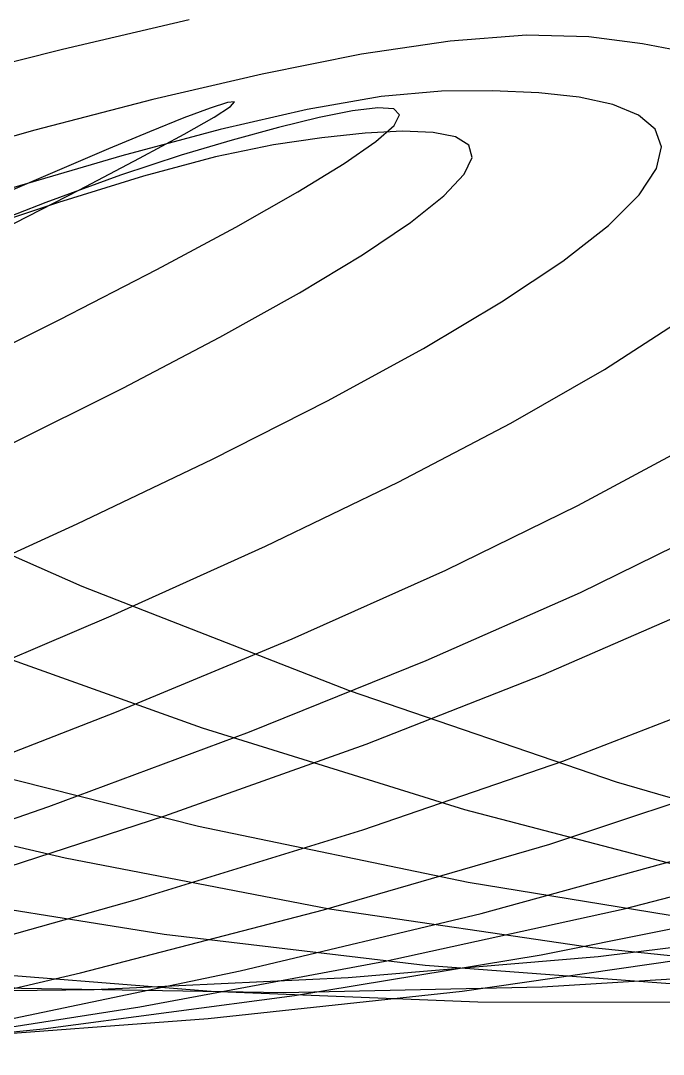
# Model space of a CAD drawing. Extents: x -607 to 1285, y -867 to 355.
# Drawn here: x 963.6 to 1023.7, y -434.8 to -338 of the extents above; entities that cross this region are included whole.
import ezdxf

# ---------------------------------------------------------------- set-up
doc = ezdxf.new("R2010")
doc.units = 0
for name, color, linetype in [('0_10008', 7, 'CONTINUOUS'), ('0_10009', 7, 'CONTINUOUS'), ('0_10010', 7, 'CONTINUOUS'), ('0_10011', 7, 'CONTINUOUS'), ('0_10112', 7, 'CONTINUOUS'), ('0_10113', 7, 'CONTINUOUS'), ('0_10114', 7, 'CONTINUOUS'), ('0_10215', 7, 'CONTINUOUS'), ('0_10216', 7, 'CONTINUOUS'), ('0_10217', 7, 'CONTINUOUS'), ('0_10317', 7, 'CONTINUOUS'), ('0_10318', 7, 'CONTINUOUS'), ('0_10319', 7, 'CONTINUOUS'), ('0_10320', 7, 'CONTINUOUS'), ('0_8161', 7, 'CONTINUOUS'), ('0_8162', 7, 'CONTINUOUS'), ('0_8163', 7, 'CONTINUOUS'), ('0_8164', 7, 'CONTINUOUS'), ('0_8165', 7, 'CONTINUOUS'), ('0_8166', 7, 'CONTINUOUS'), ('0_8167', 7, 'CONTINUOUS'), ('0_8168', 7, 'CONTINUOUS'), ('0_8169', 7, 'CONTINUOUS'), ('0_8170', 7, 'CONTINUOUS'), ('0_8171', 7, 'CONTINUOUS'), ('0_8172', 7, 'CONTINUOUS'), ('0_8173', 7, 'CONTINUOUS'), ('0_8263', 7, 'CONTINUOUS'), ('0_8264', 7, 'CONTINUOUS'), ('0_8265', 7, 'CONTINUOUS'), ('0_8266', 7, 'CONTINUOUS'), ('0_8267', 7, 'CONTINUOUS'), ('0_8268', 7, 'CONTINUOUS'), ('0_8269', 7, 'CONTINUOUS'), ('0_8270', 7, 'CONTINUOUS'), ('0_8271', 7, 'CONTINUOUS'), ('0_8272', 7, 'CONTINUOUS'), ('0_8273', 7, 'CONTINUOUS'), ('0_8274', 7, 'CONTINUOUS'), ('0_8275', 7, 'CONTINUOUS'), ('0_8276', 7, 'CONTINUOUS'), ('0_8277', 7, 'CONTINUOUS'), ('0_8278', 7, 'CONTINUOUS'), ('0_8279', 7, 'CONTINUOUS'), ('0_8280', 7, 'CONTINUOUS'), ('0_8281', 7, 'CONTINUOUS'), ('0_8366', 7, 'CONTINUOUS'), ('0_8367', 7, 'CONTINUOUS'), ('0_8368', 7, 'CONTINUOUS'), ('0_8369', 7, 'CONTINUOUS'), ('0_8370', 7, 'CONTINUOUS'), ('0_8371', 7, 'CONTINUOUS'), ('0_8372', 7, 'CONTINUOUS'), ('0_8373', 7, 'CONTINUOUS'), ('0_8374', 7, 'CONTINUOUS'), ('0_8375', 7, 'CONTINUOUS'), ('0_8376', 7, 'CONTINUOUS'), ('0_8377', 7, 'CONTINUOUS'), ('0_8378', 7, 'CONTINUOUS'), ('0_8379', 7, 'CONTINUOUS'), ('0_8380', 7, 'CONTINUOUS'), ('0_8381', 7, 'CONTINUOUS'), ('0_8382', 7, 'CONTINUOUS'), ('0_8383', 7, 'CONTINUOUS'), ('0_8384', 7, 'CONTINUOUS'), ('0_8385', 7, 'CONTINUOUS'), ('0_8468', 7, 'CONTINUOUS'), ('0_8469', 7, 'CONTINUOUS'), ('0_8470', 7, 'CONTINUOUS'), ('0_8471', 7, 'CONTINUOUS'), ('0_8472', 7, 'CONTINUOUS'), ('0_8473', 7, 'CONTINUOUS'), ('0_8474', 7, 'CONTINUOUS'), ('0_8475', 7, 'CONTINUOUS'), ('0_8476', 7, 'CONTINUOUS'), ('0_8477', 7, 'CONTINUOUS'), ('0_8478', 7, 'CONTINUOUS'), ('0_8479', 7, 'CONTINUOUS'), ('0_8480', 7, 'CONTINUOUS'), ('0_8481', 7, 'CONTINUOUS'), ('0_8482', 7, 'CONTINUOUS'), ('0_8483', 7, 'CONTINUOUS'), ('0_8484', 7, 'CONTINUOUS'), ('0_8485', 7, 'CONTINUOUS'), ('0_8486', 7, 'CONTINUOUS'), ('0_8487', 7, 'CONTINUOUS'), ('0_8488', 7, 'CONTINUOUS'), ('0_8489', 7, 'CONTINUOUS'), ('0_8490', 7, 'CONTINUOUS'), ('0_8570', 7, 'CONTINUOUS'), ('0_8571', 7, 'CONTINUOUS'), ('0_8572', 7, 'CONTINUOUS'), ('0_8573', 7, 'CONTINUOUS'), ('0_8574', 7, 'CONTINUOUS'), ('0_8575', 7, 'CONTINUOUS'), ('0_8586', 7, 'CONTINUOUS'), ('0_8587', 7, 'CONTINUOUS'), ('0_8588', 7, 'CONTINUOUS'), ('0_8589', 7, 'CONTINUOUS'), ('0_8590', 7, 'CONTINUOUS'), ('0_8591', 7, 'CONTINUOUS'), ('0_8592', 7, 'CONTINUOUS'), ('0_8593', 7, 'CONTINUOUS'), ('0_8594', 7, 'CONTINUOUS'), ('0_8595', 7, 'CONTINUOUS'), ('0_8673', 7, 'CONTINUOUS'), ('0_8674', 7, 'CONTINUOUS'), ('0_8675', 7, 'CONTINUOUS'), ('0_8676', 7, 'CONTINUOUS'), ('0_8677', 7, 'CONTINUOUS'), ('0_8699', 7, 'CONTINUOUS'), ('0_8700', 7, 'CONTINUOUS'), ('0_8776', 7, 'CONTINUOUS'), ('0_8777', 7, 'CONTINUOUS'), ('0_8778', 7, 'CONTINUOUS'), ('0_8779', 7, 'CONTINUOUS'), ('0_8780', 7, 'CONTINUOUS'), ('0_8878', 7, 'CONTINUOUS'), ('0_8879', 7, 'CONTINUOUS'), ('0_8880', 7, 'CONTINUOUS'), ('0_8881', 7, 'CONTINUOUS'), ('0_8980', 7, 'CONTINUOUS'), ('0_8981', 7, 'CONTINUOUS'), ('0_8982', 7, 'CONTINUOUS'), ('0_8983', 7, 'CONTINUOUS'), ('0_8984', 7, 'CONTINUOUS'), ('0_9082', 7, 'CONTINUOUS'), ('0_9083', 7, 'CONTINUOUS'), ('0_9084', 7, 'CONTINUOUS'), ('0_9085', 7, 'CONTINUOUS'), ('0_9086', 7, 'CONTINUOUS'), ('0_9186', 7, 'CONTINUOUS'), ('0_9187', 7, 'CONTINUOUS'), ('0_9188', 7, 'CONTINUOUS'), ('0_9189', 7, 'CONTINUOUS'), ('0_9287', 7, 'CONTINUOUS'), ('0_9288', 7, 'CONTINUOUS'), ('0_9289', 7, 'CONTINUOUS'), ('0_9290', 7, 'CONTINUOUS'), ('0_9291', 7, 'CONTINUOUS'), ('0_9390', 7, 'CONTINUOUS'), ('0_9391', 7, 'CONTINUOUS'), ('0_9392', 7, 'CONTINUOUS'), ('0_9393', 7, 'CONTINUOUS'), ('0_9493', 7, 'CONTINUOUS'), ('0_9494', 7, 'CONTINUOUS'), ('0_9495', 7, 'CONTINUOUS'), ('0_9596', 7, 'CONTINUOUS'), ('0_9597', 7, 'CONTINUOUS'), ('0_9598', 7, 'CONTINUOUS'), ('0_9599', 7, 'CONTINUOUS'), ('0_9698', 7, 'CONTINUOUS'), ('0_9699', 7, 'CONTINUOUS'), ('0_9700', 7, 'CONTINUOUS'), ('0_9701', 7, 'CONTINUOUS'), ('0_9802', 7, 'CONTINUOUS'), ('0_9803', 7, 'CONTINUOUS'), ('0_9804', 7, 'CONTINUOUS'), ('0_9905', 7, 'CONTINUOUS'), ('0_9906', 7, 'CONTINUOUS'), ('0_9907', 7, 'CONTINUOUS')]:
    doc.layers.add(name, color=color, linetype=linetype)

msp = doc.modelspace()

# ---------------------------------------------------------------- linework, layer by layer
at = {"layer": '0_10008'}
msp.add_polyline3d([(942.8724, -410.5557, -2749.5327), (967.7224, -416.3776, -2719.7854)], dxfattribs=at)
at = {"layer": '0_10009'}
msp.add_polyline3d([(967.7224, -416.3776, -2719.7854), (992.4946, -421.1292, -2690.5671)], dxfattribs=at)
at = {"layer": '0_10010'}
msp.add_polyline3d([(992.4946, -421.1292, -2690.5671), (1017.0929, -424.7721, -2661.9993)], dxfattribs=at)
at = {"layer": '0_10011'}
msp.add_polyline3d([(1017.0929, -424.7721, -2661.9993), (1041.4208, -427.2692, -2634.2039)], dxfattribs=at)
at = {"layer": '0_10112'}
msp.add_polyline3d([(954.8726, -407.0231, -2744.4268), (980.2293, -413.4065, -2714.7483)], dxfattribs=at)
at = {"layer": '0_10113'}
msp.add_polyline3d([(980.2293, -413.4065, -2714.7483), (1005.4739, -418.65, -2685.6243)], dxfattribs=at)
at = {"layer": '0_10114'}
msp.add_polyline3d([(1005.4739, -418.65, -2685.6243), (1030.5083, -422.7208, -2657.1729)], dxfattribs=at)
at = {"layer": '0_10215'}
msp.add_polyline3d([(955.9233, -395.3899, -2753.4307), (980.5491, -404.2084, -2724.4907)], dxfattribs=at)
at = {"layer": '0_10216'}
msp.add_polyline3d([(980.5491, -404.2084, -2724.4907), (1005.1339, -411.8372, -2696.0083)], dxfattribs=at)
at = {"layer": '0_10217'}
msp.add_polyline3d([(1005.1339, -411.8372, -2696.0083), (1029.5895, -418.2322, -2668.0918)], dxfattribs=at)
at = {"layer": '0_10317'}
msp.add_polyline3d([(944.3176, -379.9262, -2775.4304), (969.301, -390.9285, -2746.2737)], dxfattribs=at)
at = {"layer": '0_10318'}
msp.add_polyline3d([(969.301, -390.9285, -2746.2737), (994.3335, -400.7191, -2717.4507)], dxfattribs=at)
at = {"layer": '0_10319'}
msp.add_polyline3d([(994.3335, -400.7191, -2717.4507), (1019.323, -409.2472, -2689.0723)], dxfattribs=at)
at = {"layer": '0_10320'}
msp.add_polyline3d([(1019.323, -409.2472, -2689.0723), (1044.1772, -416.4615, -2661.25)], dxfattribs=at)
at = {"layer": '0_8161'}
msp.add_polyline3d([(961.8419, -357.547, -2478.1646), (969.0643, -353.8438, -2468.8762)], dxfattribs=at)
at = {"layer": '0_8162'}
msp.add_polyline3d([(969.0643, -353.8438, -2468.8762), (974.7087, -350.8909, -2461.6995)], dxfattribs=at)
at = {"layer": '0_8163'}
msp.add_polyline3d([(974.7087, -350.8909, -2461.6995), (978.8799, -348.6395, -2456.4924)], dxfattribs=at)
at = {"layer": '0_8164'}
msp.add_polyline3d([(978.8799, -348.6395, -2456.4924), (981.6826, -347.0407, -2453.1138)], dxfattribs=at)
at = {"layer": '0_8165'}
msp.add_polyline3d([(981.6826, -347.0407, -2453.1138), (983.2214, -346.0455, -2451.4224)], dxfattribs=at)
at = {"layer": '0_8166'}
msp.add_polyline3d([(983.2214, -346.0455, -2451.4224), (983.6013, -345.605, -2451.2766)], dxfattribs=at)
at = {"layer": '0_8167'}
msp.add_polyline3d([(983.6013, -345.605, -2451.2766), (982.927, -345.6704, -2452.535)], dxfattribs=at)
at = {"layer": '0_8168'}
msp.add_polyline3d([(982.927, -345.6704, -2452.535), (981.3032, -346.1925, -2455.0562)], dxfattribs=at)
at = {"layer": '0_8169'}
msp.add_polyline3d([(981.3032, -346.1925, -2455.0562), (978.8347, -347.1226, -2458.699)], dxfattribs=at)
at = {"layer": '0_8170'}
msp.add_polyline3d([(978.8347, -347.1226, -2458.699), (975.6263, -348.4116, -2463.3218)], dxfattribs=at)
at = {"layer": '0_8171'}
msp.add_polyline3d([(975.6263, -348.4116, -2463.3218), (971.7827, -350.0107, -2468.783)], dxfattribs=at)
at = {"layer": '0_8172'}
msp.add_polyline3d([(971.7827, -350.0107, -2468.783), (967.4088, -351.871, -2474.9414)], dxfattribs=at)
at = {"layer": '0_8173'}
msp.add_polyline3d([(967.4088, -351.871, -2474.9414), (962.6091, -353.9435, -2481.656)], dxfattribs=at)
at = {"layer": '0_8263'}
msp.add_polyline3d([(956.3777, -371.4117, -2502.256), (967.2413, -365.9777, -2488.5933)], dxfattribs=at)
at = {"layer": '0_8264'}
msp.add_polyline3d([(967.2413, -365.9777, -2488.5933), (976.3197, -361.3, -2477.354)], dxfattribs=at)
at = {"layer": '0_8265'}
msp.add_polyline3d([(976.3197, -361.3, -2477.354), (983.7155, -357.3376, -2468.3955)], dxfattribs=at)
at = {"layer": '0_8266'}
msp.add_polyline3d([(983.7155, -357.3376, -2468.3955), (989.5314, -354.0494, -2461.5752)], dxfattribs=at)
at = {"layer": '0_8267'}
msp.add_polyline3d([(989.5314, -354.0494, -2461.5752), (993.8701, -351.3942, -2456.7512)], dxfattribs=at)
at = {"layer": '0_8268'}
msp.add_polyline3d([(993.8701, -351.3942, -2456.7512), (996.8341, -349.3308, -2453.7805)], dxfattribs=at)
at = {"layer": '0_8269'}
msp.add_polyline3d([(996.8341, -349.3308, -2453.7805), (998.5263, -347.8181, -2452.521)], dxfattribs=at)
at = {"layer": '0_8270'}
msp.add_polyline3d([(998.5263, -347.8181, -2452.521), (999.0492, -346.8153, -2452.83)], dxfattribs=at)
at = {"layer": '0_8271'}
msp.add_polyline3d([(999.0492, -346.8153, -2452.83), (998.5055, -346.2809, -2454.5652)], dxfattribs=at)
at = {"layer": '0_8272'}
msp.add_polyline3d([(998.5055, -346.2809, -2454.5652), (996.9979, -346.1739, -2457.584)], dxfattribs=at)
at = {"layer": '0_8273'}
msp.add_polyline3d([(996.9979, -346.1739, -2457.584), (994.6289, -346.4533, -2461.744)], dxfattribs=at)
at = {"layer": '0_8274'}
msp.add_polyline3d([(994.6289, -346.4533, -2461.744), (991.5013, -347.0779, -2466.9028)], dxfattribs=at)
at = {"layer": '0_8275'}
msp.add_polyline3d([(991.5013, -347.0779, -2466.9028), (987.7178, -348.0066, -2472.9177)], dxfattribs=at)
at = {"layer": '0_8276'}
msp.add_polyline3d([(987.7178, -348.0066, -2472.9177), (983.381, -349.1984, -2479.6467)], dxfattribs=at)
at = {"layer": '0_8277'}
msp.add_polyline3d([(983.381, -349.1984, -2479.6467), (978.5934, -350.6121, -2486.9468)], dxfattribs=at)
at = {"layer": '0_8278'}
msp.add_polyline3d([(978.5934, -350.6121, -2486.9468), (978.5935, -350.6122, -2486.9465)], dxfattribs=at)
at = {"layer": '0_8279'}
msp.add_polyline3d([(978.5935, -350.6122, -2486.9465), (972.9168, -352.4836, -2495.3481)], dxfattribs=at)
at = {"layer": '0_8280'}
msp.add_polyline3d([(972.9168, -352.4836, -2495.3481), (965.9243, -355.0355, -2505.3757)], dxfattribs=at)
at = {"layer": '0_8281'}
msp.add_polyline3d([(965.9243, -355.0355, -2505.3757), (957.7373, -358.2062, -2516.8772)], dxfattribs=at)
at = {"layer": '0_8366'}
msp.add_polyline3d([(962.3116, -377.8153, -2512.638), (973.1294, -372.4099, -2499.471)], dxfattribs=at)
at = {"layer": '0_8367'}
msp.add_polyline3d([(973.1294, -372.4099, -2499.471), (982.215, -367.6509, -2488.6802)], dxfattribs=at)
at = {"layer": '0_8368'}
msp.add_polyline3d([(982.215, -367.6509, -2488.6802), (989.6662, -363.5048, -2480.1267)], dxfattribs=at)
at = {"layer": '0_8369'}
msp.add_polyline3d([(989.6662, -363.5048, -2480.1267), (995.581, -359.9393, -2473.672)], dxfattribs=at)
at = {"layer": '0_8370'}
msp.add_polyline3d([(995.581, -359.9393, -2473.672), (1000.0571, -356.9213, -2469.1777)], dxfattribs=at)
at = {"layer": '0_8371'}
msp.add_polyline3d([(1000.0571, -356.9213, -2469.1777), (1003.1926, -354.418, -2466.5044)], dxfattribs=at)
at = {"layer": '0_8372'}
msp.add_polyline3d([(1003.1926, -354.418, -2466.5044), (1005.085, -352.3968, -2465.5134)], dxfattribs=at)
at = {"layer": '0_8373'}
msp.add_polyline3d([(1005.085, -352.3968, -2465.5134), (1005.8325, -350.8248, -2466.0662)], dxfattribs=at)
at = {"layer": '0_8374'}
msp.add_polyline3d([(1005.8325, -350.8248, -2466.0662), (1005.5328, -349.6693, -2468.024)], dxfattribs=at)
at = {"layer": '0_8375'}
msp.add_polyline3d([(1005.5328, -349.6693, -2468.024), (1004.2838, -348.8972, -2471.2478)], dxfattribs=at)
at = {"layer": '0_8376'}
msp.add_polyline3d([(1004.2838, -348.8972, -2471.2478), (1002.1835, -348.4761, -2475.5989)], dxfattribs=at)
at = {"layer": '0_8377'}
msp.add_polyline3d([(1002.1835, -348.4761, -2475.5989), (999.3297, -348.3728, -2480.9387)], dxfattribs=at)
at = {"layer": '0_8378'}
msp.add_polyline3d([(999.3297, -348.3728, -2480.9387), (995.8201, -348.5547, -2487.1284)], dxfattribs=at)
at = {"layer": '0_8379'}
msp.add_polyline3d([(995.8201, -348.5547, -2487.1284), (991.7529, -348.989, -2494.029)], dxfattribs=at)
at = {"layer": '0_8380'}
msp.add_polyline3d([(991.7529, -348.989, -2494.029), (987.2256, -349.6428, -2501.502)], dxfattribs=at)
at = {"layer": '0_8381'}
msp.add_polyline3d([(987.2256, -349.6428, -2501.502), (987.2258, -349.6426, -2501.502)], dxfattribs=at)
at = {"layer": '0_8382'}
msp.add_polyline3d([(987.2258, -349.6426, -2501.502), (981.802, -350.7628, -2510.0437)], dxfattribs=at)
at = {"layer": '0_8383'}
msp.add_polyline3d([(981.802, -350.7628, -2510.0437), (975.0606, -352.5772, -2520.1455)], dxfattribs=at)
at = {"layer": '0_8384'}
msp.add_polyline3d([(975.0606, -352.5772, -2520.1455), (967.1227, -355.0237, -2531.6619)], dxfattribs=at)
at = {"layer": '0_8385'}
msp.add_polyline3d([(967.1227, -355.0237, -2531.6619), (958.1094, -358.0408, -2544.4465)], dxfattribs=at)
at = {"layer": '0_8468'}
msp.add_polyline3d([(954.1859, -391.8129, -2537.8455), (968.8461, -385.116, -2519.8276)], dxfattribs=at)
at = {"layer": '0_8469'}
msp.add_polyline3d([(968.8461, -385.116, -2519.8276), (981.5134, -379.0486, -2504.58)], dxfattribs=at)
at = {"layer": '0_8470'}
msp.add_polyline3d([(981.5134, -379.0486, -2504.58), (992.2918, -373.5828, -2491.9531)], dxfattribs=at)
at = {"layer": '0_8471'}
msp.add_polyline3d([(992.2918, -373.5828, -2491.9531), (1001.2849, -368.6908, -2481.7966)], dxfattribs=at)
at = {"layer": '0_8472'}
msp.add_polyline3d([(1001.2849, -368.6908, -2481.7966), (1008.5966, -364.3446, -2473.9607)], dxfattribs=at)
at = {"layer": '0_8473'}
msp.add_polyline3d([(1008.5966, -364.3446, -2473.9607), (1014.3306, -360.5165, -2468.2954)], dxfattribs=at)
at = {"layer": '0_8474'}
msp.add_polyline3d([(1014.3306, -360.5165, -2468.2954), (1018.5908, -357.1782, -2464.6514)], dxfattribs=at)
at = {"layer": '0_8475'}
msp.add_polyline3d([(1018.5908, -357.1782, -2464.6514), (1021.481, -354.3021, -2462.8782)], dxfattribs=at)
at = {"layer": '0_8476'}
msp.add_polyline3d([(1021.481, -354.3021, -2462.8782), (1023.105, -351.8602, -2462.826)], dxfattribs=at)
at = {"layer": '0_8477'}
msp.add_polyline3d([(1023.105, -351.8602, -2462.826), (1023.5665, -349.8248, -2464.3452)], dxfattribs=at)
at = {"layer": '0_8478'}
msp.add_polyline3d([(1023.5665, -349.8248, -2464.3452), (1022.9694, -348.1677, -2467.2856)], dxfattribs=at)
at = {"layer": '0_8479'}
msp.add_polyline3d([(1022.9694, -348.1677, -2467.2856), (1021.4174, -346.8611, -2471.4978)], dxfattribs=at)
at = {"layer": '0_8480'}
msp.add_polyline3d([(1021.4174, -346.8611, -2471.4978), (1019.0144, -345.8771, -2476.8315)], dxfattribs=at)
at = {"layer": '0_8481'}
msp.add_polyline3d([(1019.0144, -345.8771, -2476.8315), (1015.8641, -345.1876, -2483.137)], dxfattribs=at)
at = {"layer": '0_8482'}
msp.add_polyline3d([(1015.8641, -345.1876, -2483.137), (1012.0704, -344.7651, -2490.2642)], dxfattribs=at)
at = {"layer": '0_8483'}
msp.add_polyline3d([(1012.0704, -344.7651, -2490.2642), (1007.7371, -344.5813, -2498.0635)], dxfattribs=at)
at = {"layer": '0_8484'}
msp.add_polyline3d([(1007.7371, -344.5813, -2498.0635), (1002.9679, -344.6086, -2506.3848)], dxfattribs=at)
at = {"layer": '0_8485'}
msp.add_polyline3d([(1002.9679, -344.6086, -2506.3848), (1002.9678, -344.6088, -2506.385)], dxfattribs=at)
at = {"layer": '0_8486'}
msp.add_polyline3d([(1002.9678, -344.6088, -2506.385), (997.3238, -345.1103, -2515.696)], dxfattribs=at)
at = {"layer": '0_8487'}
msp.add_polyline3d([(997.3238, -345.1103, -2515.696), (990.3769, -346.3264, -2526.472)], dxfattribs=at)
at = {"layer": '0_8488'}
msp.add_polyline3d([(990.3769, -346.3264, -2526.472), (982.2472, -348.1945, -2538.574)], dxfattribs=at)
at = {"layer": '0_8489'}
msp.add_polyline3d([(982.2472, -348.1945, -2538.574), (973.0546, -350.6517, -2551.864)], dxfattribs=at)
at = {"layer": '0_8490'}
msp.add_polyline3d([(973.0546, -350.6517, -2551.864), (962.9194, -353.6351, -2566.203)], dxfattribs=at)
at = {"layer": '0_8570'}
msp.add_polyline3d([(955.4896, -400.7761, -2550.7698), (972.0341, -393.7197, -2530.5044)], dxfattribs=at)
at = {"layer": '0_8571'}
msp.add_polyline3d([(972.0341, -393.7197, -2530.5044), (986.4768, -387.2004, -2513.199)], dxfattribs=at)
at = {"layer": '0_8572'}
msp.add_polyline3d([(986.4768, -387.2004, -2513.199), (998.922, -381.198, -2498.6995)], dxfattribs=at)
at = {"layer": '0_8573'}
msp.add_polyline3d([(998.922, -381.198, -2498.6995), (1009.4737, -375.6926, -2486.852)], dxfattribs=at)
at = {"layer": '0_8574'}
msp.add_polyline3d([(1009.4737, -375.6926, -2486.852), (1018.2366, -370.6638, -2477.5032)], dxfattribs=at)
at = {"layer": '0_8575'}
msp.add_polyline3d([(1018.2366, -370.6638, -2477.5032), (1025.3146, -366.0918, -2470.4988)], dxfattribs=at)
at = {"layer": '0_8586'}
msp.add_polyline3d([(1026.3616, -341.0647, -2495.5723), (1021.7864, -340.189, -2504.2075)], dxfattribs=at)
at = {"layer": '0_8587'}
msp.add_polyline3d([(1021.7864, -340.189, -2504.2075), (1016.7772, -339.5286, -2513.342)], dxfattribs=at)
at = {"layer": '0_8588'}
msp.add_polyline3d([(1016.7772, -339.5286, -2513.342), (1016.777, -339.5289, -2513.3418)], dxfattribs=at)
at = {"layer": '0_8589'}
msp.add_polyline3d([(1016.777, -339.5289, -2513.3418), (1010.9121, -339.3591, -2523.3901)], dxfattribs=at)
at = {"layer": '0_8590'}
msp.add_polyline3d([(1010.9121, -339.3591, -2523.3901), (1003.7783, -339.9254, -2534.7834)], dxfattribs=at)
at = {"layer": '0_8591'}
msp.add_polyline3d([(1003.7783, -339.9254, -2534.7834), (995.493, -341.1642, -2547.3926)], dxfattribs=at)
at = {"layer": '0_8592'}
msp.add_polyline3d([(995.493, -341.1642, -2547.3926), (986.1736, -343.0117, -2561.089)], dxfattribs=at)
at = {"layer": '0_8593'}
msp.add_polyline3d([(986.1736, -343.0117, -2561.089), (975.9374, -345.4039, -2575.7434)], dxfattribs=at)
at = {"layer": '0_8594'}
msp.add_polyline3d([(975.9374, -345.4039, -2575.7434), (964.9019, -348.2772, -2591.2268)], dxfattribs=at)
at = {"layer": '0_8595'}
msp.add_polyline3d([(964.9019, -348.2772, -2591.2268), (953.1842, -351.5678, -2607.4102)], dxfattribs=at)
at = {"layer": '0_8673'}
msp.add_polyline3d([(953.885, -409.9675, -2567.1409), (972.5369, -402.7063, -2544.2546)], dxfattribs=at)
at = {"layer": '0_8674'}
msp.add_polyline3d([(972.5369, -402.7063, -2544.2546), (988.9961, -395.8649, -2524.4946)], dxfattribs=at)
at = {"layer": '0_8675'}
msp.add_polyline3d([(988.9961, -395.8649, -2524.4946), (1003.3651, -389.4321, -2507.7075)], dxfattribs=at)
at = {"layer": '0_8676'}
msp.add_polyline3d([(1003.3651, -389.4321, -2507.7075), (1015.7457, -383.397, -2493.7388)], dxfattribs=at)
at = {"layer": '0_8677'}
msp.add_polyline3d([(1015.7457, -383.397, -2493.7388), (1026.2401, -377.7482, -2482.4343)], dxfattribs=at)
at = {"layer": '0_8699'}
msp.add_polyline3d([(979.3588, -337.9385, -2598.3706), (967.4876, -340.6998, -2614.8086)], dxfattribs=at)
at = {"layer": '0_8700'}
msp.add_polyline3d([(967.4876, -340.6998, -2614.8086), (955.0565, -343.8379, -2631.7734)], dxfattribs=at)
at = {"layer": '0_8776'}
msp.add_polyline3d([(945.0723, -418.8859, -2593.8145), (966.1975, -411.5737, -2567.7607)], dxfattribs=at)
at = {"layer": '0_8777'}
msp.add_polyline3d([(966.1975, -411.5737, -2567.7607), (984.9844, -404.5801, -2545.0544)], dxfattribs=at)
at = {"layer": '0_8778'}
msp.add_polyline3d([(984.9844, -404.5801, -2545.0544), (1001.5391, -397.8994, -2525.5352)], dxfattribs=at)
at = {"layer": '0_8779'}
msp.add_polyline3d([(1001.5391, -397.8994, -2525.5352), (1015.9672, -391.5264, -2509.0432)], dxfattribs=at)
at = {"layer": '0_8780'}
msp.add_polyline3d([(1015.9672, -391.5264, -2509.0432), (1028.3748, -385.4554, -2495.4182)], dxfattribs=at)
at = {"layer": '0_8878'}
msp.add_polyline3d([(955.8563, -419.3473, -2596.6147), (977.0568, -412.4369, -2570.8123)], dxfattribs=at)
at = {"layer": '0_8879'}
msp.add_polyline3d([(977.0568, -412.4369, -2570.8123), (995.9103, -405.7268, -2548.3667)], dxfattribs=at)
at = {"layer": '0_8880'}
msp.add_polyline3d([(995.9103, -405.7268, -2548.3667), (1012.5236, -399.218, -2529.1167)], dxfattribs=at)
at = {"layer": '0_8881'}
msp.add_polyline3d([(1012.5236, -399.218, -2529.1167), (1027.0032, -392.9111, -2512.9006)], dxfattribs=at)
at = {"layer": '0_8980'}
msp.add_polyline3d([(951.8945, -426.5933, -2614.6497), (974.5053, -420.2546, -2587.0073)], dxfattribs=at)
at = {"layer": '0_8981'}
msp.add_polyline3d([(974.5053, -420.2546, -2587.0073), (974.5054, -420.2545, -2587.0073)], dxfattribs=at)
at = {"layer": '0_8982'}
msp.add_polyline3d([(974.5054, -420.2545, -2587.0073), (995.6026, -413.7611, -2561.697)], dxfattribs=at)
at = {"layer": '0_8983'}
msp.add_polyline3d([(995.6026, -413.7611, -2561.697), (1014.3203, -407.3247, -2539.8035)], dxfattribs=at)
at = {"layer": '0_8984'}
msp.add_polyline3d([(1014.3203, -407.3247, -2539.8035), (1030.7676, -400.9552, -2521.1592)], dxfattribs=at)
at = {"layer": '0_9082'}
msp.add_polyline3d([(945.9033, -432.5507, -2635.3442), (969.1747, -427.1306, -2606.7852)], dxfattribs=at)
at = {"layer": '0_9083'}
msp.add_polyline3d([(969.1747, -427.1306, -2606.7852), (991.9089, -421.2515, -2579.341)], dxfattribs=at)
at = {"layer": '0_9084'}
msp.add_polyline3d([(991.9089, -421.2515, -2579.341), (991.9091, -421.2516, -2579.3408)], dxfattribs=at)
at = {"layer": '0_9085'}
msp.add_polyline3d([(991.9091, -421.2516, -2579.3408), (1013.098, -415.0951, -2554.2908)], dxfattribs=at)
at = {"layer": '0_9086'}
msp.add_polyline3d([(1013.098, -415.0951, -2554.2908), (1031.875, -408.8528, -2532.706)], dxfattribs=at)
at = {"layer": '0_9186'}
msp.add_polyline3d([(960.9884, -431.7855, -2630.8103), (984.1055, -426.9573, -2602.7793)], dxfattribs=at)
at = {"layer": '0_9187'}
msp.add_polyline3d([(984.1055, -426.9573, -2602.7793), (1006.6754, -421.5848, -2575.8936)], dxfattribs=at)
at = {"layer": '0_9188'}
msp.add_polyline3d([(1006.6754, -421.5848, -2575.8936), (1006.6754, -421.585, -2575.8936)], dxfattribs=at)
at = {"layer": '0_9189'}
msp.add_polyline3d([(1006.6754, -421.585, -2575.8936), (1027.6924, -415.8186, -2551.417)], dxfattribs=at)
at = {"layer": '0_9287'}
msp.add_polyline3d([(951.3194, -433.9517, -2656.9304), (974.7276, -430.3092, -2628.4192)], dxfattribs=at)
at = {"layer": '0_9288'}
msp.add_polyline3d([(974.7276, -430.3092, -2628.4192), (997.6821, -426.0441, -2600.9363)], dxfattribs=at)
at = {"layer": '0_9289'}
msp.add_polyline3d([(997.6821, -426.0441, -2600.9363), (1020.0828, -421.1493, -2574.619)], dxfattribs=at)
at = {"layer": '0_9290'}
msp.add_polyline3d([(1020.0828, -421.1493, -2574.619), (1020.0827, -421.1497, -2574.6187)], dxfattribs=at)
at = {"layer": '0_9291'}
msp.add_polyline3d([(1020.0827, -421.1497, -2574.6187), (1040.931, -415.7471, -2550.706)], dxfattribs=at)
at = {"layer": '0_9390'}
msp.add_polyline3d([(941.8118, -434.7614, -2681.9634), (965.671, -432.361, -2652.808)], dxfattribs=at)
at = {"layer": '0_9391'}
msp.add_polyline3d([(965.671, -432.361, -2652.808), (989.1951, -429.265, -2624.5305)], dxfattribs=at)
at = {"layer": '0_9392'}
msp.add_polyline3d([(989.1951, -429.265, -2624.5305), (1012.2872, -425.4619, -2597.2627)], dxfattribs=at)
at = {"layer": '0_9393'}
msp.add_polyline3d([(1012.2872, -425.4619, -2597.2627), (1034.8508, -420.9399, -2571.1362)], dxfattribs=at)
at = {"layer": '0_9493'}
msp.add_polyline3d([(956.9665, -433.2167, -2675.875), (981.1082, -431.4182, -2646.7598)], dxfattribs=at)
at = {"layer": '0_9494'}
msp.add_polyline3d([(981.1082, -431.4182, -2646.7598), (1004.8977, -428.843, -2618.5508)], dxfattribs=at)
at = {"layer": '0_9495'}
msp.add_polyline3d([(1004.8977, -428.843, -2618.5508), (1028.2372, -425.4753, -2591.3806)], dxfattribs=at)
at = {"layer": '0_9596'}
msp.add_polyline3d([(946.4215, -428.9768, -2702.5085), (970.4487, -428.6848, -2673.4307)], dxfattribs=at)
at = {"layer": '0_9597'}
msp.add_polyline3d([(970.4487, -428.6848, -2673.4307), (994.2172, -427.5642, -2645.1318)], dxfattribs=at)
at = {"layer": '0_9598'}
msp.add_polyline3d([(994.2172, -427.5642, -2645.1318), (1017.6296, -425.5935, -2617.7422)], dxfattribs=at)
at = {"layer": '0_9599'}
msp.add_polyline3d([(1017.6296, -425.5935, -2617.7422), (1040.5892, -422.7512, -2591.3916)], dxfattribs=at)
at = {"layer": '0_9698'}
msp.add_polyline3d([(938.8728, -427.3023, -2722.3499), (963.6326, -428.5764, -2692.3394)], dxfattribs=at)
at = {"layer": '0_9699'}
msp.add_polyline3d([(963.6326, -428.5764, -2692.3394), (988.1744, -428.9614, -2663.0508)], dxfattribs=at)
at = {"layer": '0_9700'}
msp.add_polyline3d([(988.1744, -428.9614, -2663.0508), (1012.3943, -428.4319, -2634.6206)], dxfattribs=at)
at = {"layer": '0_9701'}
msp.add_polyline3d([(1012.3943, -428.4319, -2634.6206), (1036.1882, -426.963, -2607.185)], dxfattribs=at)
at = {"layer": '0_9802'}
msp.add_polyline3d([(956.1721, -426.8619, -2711.5037), (981.415, -428.8457, -2681.381)], dxfattribs=at)
at = {"layer": '0_9803'}
msp.add_polyline3d([(981.415, -428.8457, -2681.381), (1006.3793, -429.8594, -2652.0503)], dxfattribs=at)
at = {"layer": '0_9804'}
msp.add_polyline3d([(1006.3793, -429.8594, -2652.0503), (1030.9565, -429.8774, -2623.649)], dxfattribs=at)
at = {"layer": '0_9905'}
msp.add_polyline3d([(952.4146, -419.5975, -2727.6687), (977.0164, -423.5129, -2698.1887)], dxfattribs=at)
at = {"layer": '0_9906'}
msp.add_polyline3d([(977.0164, -423.5129, -2698.1887), (1001.448, -426.4022, -2669.3608)], dxfattribs=at)
at = {"layer": '0_9907'}
msp.add_polyline3d([(1001.448, -426.4022, -2669.3608), (1025.6125, -428.2338, -2641.3083)], dxfattribs=at)

doc.saveas('drawing.dxf')
